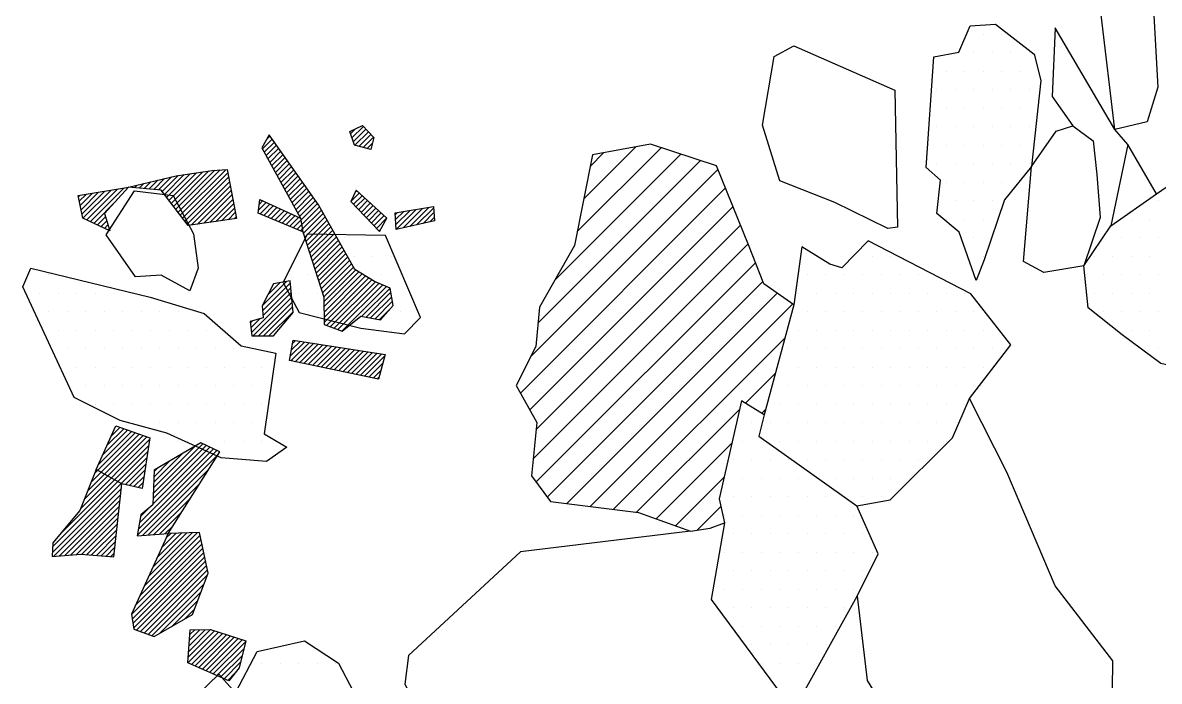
# Model space of a CAD drawing. Header units: metres. Extents: x -0.1 to 2, y -20.9 to -18.49.
# Drawn here: x -0.043 to 0.725, y -19.4 to -18.955 of the extents above; entities that cross this region are included whole.
import ezdxf

# ---------------------------------------------------------------- set-up
doc = ezdxf.new("R2010")
doc.units = ezdxf.units.M
doc.header["$LTSCALE"] = 25
doc.header["$MEASUREMENT"] = 0
doc.layers.get('0').update_dxf_attribs({"linetype": 'CONTINUOUS'})
for name, color, linetype in [('FEUER', 1, 'CONTINUOUS'), ('KNOCHEN', 2, 'CONTINUOUS'), ('KNOCHENSCHRAFF', 2, 'CONTINUOUS'), ('STEINE', 4, 'CONTINUOUS'), ('STEINESCHRAFF', 4, 'CONTINUOUS')]:
    doc.layers.add(name, color=color, linetype=linetype)

# ---------------------------------------------------------------- blocks, each defined once
blk = doc.blocks.new('*X21')
at = {"color": 0}
for p, q in [((1.153, -1924.653), (2.815, -1922.991)), ((1.436, -1924.016), (2.553, -1922.898)), ((1.719, -1923.379), (2.292, -1922.806)), ((2.002, -1922.742), (2.03, -1922.714)), ((-0.354, -1928.281), (4.292, -1923.635)), ((-0.115, -1927.688), (4.122, -1923.451)), ((0.125, -1927.095), (3.861, -1923.359)), ((0.365, -1926.501), (3.599, -1923.267)), ((0.604, -1925.908), (3.338, -1923.175)), ((0.869, -1925.289), (3.076, -1923.083)), ((-2.249, -1930.882), (4.171, -1924.463)), ((-1.764, -1930.044), (4.231, -1924.049)), ((3.542, -1929.688), (8.852, -1924.378)), ((3.617, -1929.259), (8.612, -1924.264)), ((4.528, -1927.995), (8.373, -1924.15)), ((4.543, -1927.626), (8.133, -1924.036)), ((4.558, -1927.258), (7.894, -1923.922)), ((4.573, -1926.889), (7.359, -1924.104)), ((4.588, -1926.521), (6.508, -1924.601)), ((-2.268, -1931.255), (4.11, -1924.877)), ((2.664, -1926.677), (4.05, -1925.291)), ((3.467, -1930.117), (8.923, -1924.66)), ((4.603, -1926.152), (5.656, -1925.099)), ((2.954, -1926.74), (3.989, -1925.705)), ((3.244, -1926.804), (3.928, -1926.12)), ((3.831, -1930.107), (8.309, -1925.628)), ((4.618, -1925.784), (4.805, -1925.596)), ((3.534, -1926.867), (3.868, -1926.534)), ((4.213, -1930.077), (7.694, -1926.596)), ((-2.176, -1931.517), (2.401, -1926.94)), ((-1.791, -1931.485), (2.357, -1927.337)), ((4.596, -1930.048), (7.08, -1927.564)), ((-1.406, -1931.454), (2.313, -1927.735)), ((-1.02, -1931.422), (2.269, -1928.132)), ((3.692, -1928.83), (4.262, -1928.261)), ((-0.635, -1931.39), (2.225, -1928.53)), ((-0.266, -1931.374), (2.181, -1928.927)), ((4.979, -1930.019), (6.466, -1928.532)), ((0.059, -1931.403), (2.138, -1929.325)), ((0.384, -1931.431), (2.094, -1929.722)), ((3.927, -1933.545), (7.55, -1929.922)), ((4.222, -1932.897), (7.187, -1929.932)), ((4.516, -1932.249), (6.824, -1929.942)), ((4.811, -1931.601), (6.461, -1929.951)), ((5.105, -1930.953), (6.097, -1929.961)), ((5.361, -1929.99), (5.851, -1929.5)), ((5.4, -1930.305), (5.734, -1929.971)), ((0.709, -1931.46), (2.05, -1930.119)), ((1.034, -1931.489), (2.006, -1930.517)), ((3.077, -1935.457), (7.845, -1930.688)), ((3.339, -1934.841), (7.785, -1930.395)), ((3.633, -1934.193), (7.724, -1930.102)), ((1.359, -1931.517), (1.962, -1930.914)), ((1.684, -1931.546), (1.918, -1931.312)), ((3.123, -1935.763), (7.906, -1930.981)), ((3.17, -1936.07), (7.967, -1931.274)), ((3.217, -1936.377), (8.027, -1931.567)), ((3.429, -1936.519), (8.088, -1931.86)), ((3.687, -1936.614), (8.148, -1932.153)), ((3.946, -1936.709), (8.209, -1932.446)), ((4.205, -1936.803), (8.2, -1932.808)), ((4.463, -1936.898), (7.985, -1933.377)), ((4.983, -1936.732), (7.769, -1933.946)), ((5.81, -1936.259), (7.554, -1934.515)), ((6.637, -1935.785), (7.339, -1935.084)), ((6.899, -1938.705), (8.954, -1936.65)), ((6.924, -1938.327), (8.686, -1936.565)), ((6.949, -1937.948), (8.417, -1936.48)), ((6.973, -1937.57), (8.062, -1936.482)), ((6.998, -1937.192), (7.708, -1936.483)), ((7.023, -1936.814), (7.353, -1936.484)), ((7.131, -1938.827), (9.223, -1936.735)), ((7.377, -1938.935), (9.492, -1936.82)), ((7.622, -1939.043), (9.76, -1936.905)), ((7.867, -1939.151), (10.029, -1936.989)), ((8.113, -1939.259), (10.298, -1937.074)), ((8.358, -1939.368), (10.566, -1937.159)), ((8.603, -1939.476), (10.802, -1937.277)), ((8.849, -1939.584), (10.686, -1937.747)), ((9.094, -1939.692), (10.57, -1938.216)), ((9.34, -1939.8), (10.454, -1938.686)), ((9.585, -1939.909), (10.07, -1939.423))]:
    blk.add_line(p, q, dxfattribs=at)
blk = doc.blocks.new('*X22')
at = {"color": 0}
for p, q in [((11.926, -1903.98), (12.588, -1903.318)), ((12.051, -1904.209), (12.734, -1903.526)), ((12.175, -1904.437), (12.88, -1903.733)), ((12.215, -1903.337), (12.442, -1903.111)), ((12.3, -1904.666), (13.026, -1903.941)), ((12.425, -1904.895), (13.172, -1904.148)), ((12.55, -1905.123), (13.318, -1904.356)), ((12.675, -1905.352), (13.464, -1904.564)), ((6.225, -1908.267), (9.08, -1905.411)), ((6.379, -1908.467), (9.454, -1905.391)), ((12.8, -1905.581), (13.61, -1904.771)), ((12.925, -1905.809), (13.756, -1904.979)), ((13.05, -1906.038), (13.902, -1905.186)), ((13.175, -1906.267), (14.048, -1905.394)), ((4.256, -1906.7), (4.855, -1906.101)), ((4.581, -1906.729), (5.321, -1905.989)), ((4.905, -1906.758), (5.787, -1905.877)), ((5.148, -1906.869), (6.235, -1905.782)), ((5.301, -1907.069), (6.65, -1905.72)), ((5.455, -1907.269), (7.066, -1905.658)), ((5.609, -1907.468), (7.481, -1905.596)), ((5.763, -1907.668), (7.896, -1905.535)), ((5.917, -1907.868), (8.312, -1905.473)), ((6.071, -1908.067), (8.707, -1905.431)), ((6.532, -1908.666), (9.589, -1905.609)), ((6.686, -1908.866), (9.645, -1905.907)), ((13.3, -1906.495), (14.194, -1905.601)), ((13.425, -1906.724), (14.34, -1905.809)), ((13.55, -1906.952), (14.486, -1906.017)), ((-0.328, -1908.102), (0.859, -1906.915)), ((-0.269, -1908.396), (1.283, -1906.844)), ((-0.198, -1908.679), (1.708, -1906.773)), ((0.043, -1908.792), (2.132, -1906.702)), ((0.284, -1908.905), (2.557, -1906.631)), ((2.959, -1906.583), (2.991, -1906.551)), ((3.283, -1906.612), (3.457, -1906.439)), ((3.607, -1906.642), (3.923, -1906.326)), ((3.932, -1906.671), (4.389, -1906.214)), ((6.84, -1909.066), (9.701, -1906.205)), ((7.131, -1909.128), (9.757, -1906.502)), ((7.544, -1909.069), (9.813, -1906.8)), ((13.674, -1907.181), (14.632, -1906.224)), ((13.799, -1907.41), (14.777, -1906.432)), ((13.924, -1907.638), (14.923, -1906.639)), ((14.049, -1907.867), (15.069, -1906.847)), ((18.202, -1906.897), (18.284, -1906.814)), ((-0.507, -1907.221), (-0.415, -1907.128)), ((-0.448, -1907.515), (0.01, -1907.057)), ((-0.388, -1907.809), (0.434, -1906.986)), ((0.525, -1909.017), (2.085, -1907.457)), ((7.957, -1909.01), (9.869, -1907.098)), ((8.37, -1908.95), (9.925, -1907.395)), ((8.782, -1908.891), (9.98, -1907.693)), ((11.664, -1908.131), (12.179, -1907.616)), ((11.707, -1907.734), (11.936, -1907.505)), ((14.006, -1909.325), (15.653, -1907.677)), ((14.174, -1908.096), (15.215, -1907.054)), ((14.299, -1908.324), (15.361, -1907.262)), ((14.424, -1908.553), (15.507, -1907.469)), ((17.9, -1907.551), (18.471, -1906.981)), ((18.073, -1907.732), (18.657, -1907.148)), ((18.246, -1907.913), (18.844, -1907.315)), ((18.419, -1908.094), (19.03, -1907.482)), ((18.592, -1908.274), (19.216, -1907.65)), ((9.195, -1908.832), (10.036, -1907.991)), ((9.608, -1908.773), (10.092, -1908.289)), ((11.765, -1908.383), (12.421, -1907.727)), ((12.014, -1908.488), (12.663, -1907.839)), ((12.263, -1908.592), (12.906, -1907.95)), ((12.512, -1908.697), (13.148, -1908.061)), ((12.761, -1908.802), (13.39, -1908.173)), ((13.01, -1908.906), (13.632, -1908.284)), ((13.259, -1909.011), (13.875, -1908.395)), ((14.255, -1909.429), (15.788, -1907.896)), ((14.504, -1909.534), (15.915, -1908.122)), ((14.685, -1909.706), (16.043, -1908.349)), ((18.764, -1908.455), (19.403, -1907.817)), ((18.937, -1908.636), (19.589, -1907.984)), ((19.11, -1908.817), (19.775, -1908.151)), ((19.283, -1908.998), (19.962, -1908.318)), ((19.455, -1909.178), (20.148, -1908.486)), ((20.91, -1908.431), (21.062, -1908.279)), ((20.926, -1908.768), (21.483, -1908.212)), ((20.942, -1909.106), (21.904, -1908.144)), ((20.984, -1909.418), (22.324, -1908.077)), ((21.436, -1909.319), (22.745, -1908.01)), ((21.889, -1909.22), (23.166, -1907.942)), ((22.341, -1909.121), (23.501, -1907.961)), ((22.794, -1909.022), (23.52, -1908.296)), ((0.765, -1909.13), (1.326, -1908.57)), ((1.006, -1909.243), (1.409, -1908.84)), ((1.247, -1909.356), (1.492, -1909.11)), ((10.021, -1908.713), (10.148, -1908.586)), ((13.508, -1909.115), (14.117, -1908.507)), ((13.757, -1909.22), (14.359, -1908.618)), ((14.771, -1909.973), (16.17, -1908.575)), ((14.858, -1910.24), (16.297, -1908.801)), ((14.945, -1910.507), (16.424, -1909.028)), ((15.032, -1910.774), (16.551, -1909.254)), ((19.628, -1909.359), (20.334, -1908.653)), ((23.246, -1908.923), (23.539, -1908.631)), ((1.487, -1909.469), (1.575, -1909.381)), ((15.118, -1911.04), (16.679, -1909.48)), ((15.205, -1911.307), (16.806, -1909.707)), ((15.292, -1911.574), (16.933, -1909.933)), ((19.801, -1909.54), (19.934, -1909.407)), ((15.379, -1911.841), (17.06, -1910.159)), ((15.465, -1912.108), (17.187, -1910.386)), ((15.552, -1912.374), (17.315, -1910.612)), ((15.639, -1912.641), (17.442, -1910.838)), ((15.726, -1912.908), (17.569, -1911.065)), ((15.812, -1913.175), (17.696, -1911.291)), ((15.899, -1913.442), (17.823, -1911.517)), ((15.986, -1913.709), (17.951, -1911.744)), ((16.073, -1913.975), (18.078, -1911.97)), ((16.087, -1914.314), (18.233, -1912.169)), ((16.088, -1914.667), (18.452, -1912.303)), ((11.916, -1914.597), (13.565, -1912.947)), ((11.938, -1914.928), (13.808, -1913.058)), ((12.281, -1913.878), (13.132, -1913.027)), ((16.089, -1915.019), (18.672, -1912.437)), ((16.09, -1915.372), (18.891, -1912.571)), ((16.091, -1915.724), (19.11, -1912.705)), ((16.258, -1915.911), (19.33, -1912.84)), ((16.516, -1916.007), (19.557, -1912.966)), ((16.774, -1916.103), (19.805, -1913.072)), ((11.183, -1916.39), (13.871, -1913.702)), ((11.959, -1915.26), (13.84, -1913.38)), ((12.654, -1913.151), (12.698, -1913.107)), ((17.031, -1916.199), (20.053, -1913.177)), ((17.289, -1916.294), (20.301, -1913.283)), ((18.643, -1915.294), (20.549, -1913.388)), ((18.941, -1915.35), (20.613, -1913.678)), ((11.3, -1916.627), (13.903, -1914.024)), ((11.654, -1916.626), (13.935, -1914.345)), ((19.238, -1915.406), (20.666, -1913.978)), ((19.535, -1915.462), (20.719, -1914.279)), ((12.009, -1916.625), (13.966, -1914.667)), ((12.364, -1916.624), (13.998, -1914.989)), ((19.833, -1915.519), (20.621, -1914.73)), ((11.114, -1915.752), (11.248, -1915.618)), ((11.149, -1916.071), (11.751, -1915.468)), ((13.812, -1918.004), (14.775, -1917.041)), ((13.851, -1918.318), (15.081, -1917.088)), ((13.891, -1917.571), (14.468, -1916.994)), ((13.969, -1917.139), (14.161, -1916.947)), ((14.144, -1918.379), (15.388, -1917.135)), ((14.436, -1918.44), (15.695, -1917.182)), ((14.729, -1918.501), (16.001, -1917.228)), ((15.021, -1918.562), (16.308, -1917.275)), ((15.314, -1918.624), (16.615, -1917.322)), ((15.606, -1918.685), (16.922, -1917.369)), ((15.899, -1918.746), (17.228, -1917.416)), ((16.191, -1918.807), (17.535, -1917.463)), ((16.483, -1918.868), (17.842, -1917.51)), ((16.776, -1918.929), (18.148, -1917.556)), ((17.068, -1918.99), (18.455, -1917.603)), ((17.361, -1919.051), (18.762, -1917.65)), ((17.653, -1919.112), (19.069, -1917.697)), ((17.946, -1919.173), (19.375, -1917.744)), ((18.238, -1919.234), (19.682, -1917.791)), ((18.531, -1919.295), (19.989, -1917.837)), ((18.823, -1919.356), (20.187, -1917.993)), ((19.116, -1919.417), (20.057, -1918.477)), ((19.408, -1919.478), (19.926, -1918.961)), ((19.701, -1919.54), (19.796, -1919.445))]:
    blk.add_line(p, q, dxfattribs=at)
blk = doc.blocks.new('*X23')
at = {"color": 0}
for p, q in [((17.886, -1902.97), (18.221, -1902.634)), ((17.975, -1903.235), (18.748, -1902.461)), ((18.064, -1903.499), (18.92, -1902.643)), ((18.175, -1903.742), (19.091, -1902.825)), ((18.453, -1903.817), (19.263, -1903.007)), ((18.732, -1903.892), (19.434, -1903.189)), ((19.01, -1903.967), (19.368, -1903.609))]:
    blk.add_line(p, q, dxfattribs=at)
blk = doc.blocks.new('*X24')
at = {"color": 0}
for p, q in [((33.639, -1907.37), (37.152, -1903.856)), ((31.678, -1912.865), (40.198, -1904.345)), ((33.205, -1909.571), (38.865, -1903.91)), ((34.072, -1905.168), (34.983, -1904.257)), ((30.049, -1918.03), (42.714, -1905.365)), ((30.54, -1915.771), (41.531, -1904.78)), ((29.359, -1920.488), (43.222, -1906.624)), ((29.99, -1921.625), (43.731, -1907.884)), ((30.413, -1922.969), (44.239, -1909.144)), ((30.226, -1924.924), (44.747, -1910.403)), ((30.42, -1926.498), (45.242, -1911.676)), ((31.171, -1927.514), (45.736, -1912.95)), ((32.502, -1927.952), (46.707, -1913.746)), ((34.073, -1928.149), (47.75, -1914.472)), ((35.644, -1928.345), (47.24, -1916.749)), ((44.575, -1921.182), (46.584, -1919.173)), ((37.215, -1928.542), (44.164, -1921.593)), ((45.66, -1921.865), (45.927, -1921.597)), ((38.539, -1928.986), (43.643, -1923.882)), ((39.839, -1929.453), (43.122, -1926.171)), ((41.31, -1929.75), (42.907, -1928.153))]:
    blk.add_line(p, q, dxfattribs=at)
blk = doc.blocks.new('*X29')
at = {"color": 0}
for p, q in [((60.625, -1896.25), (60.625, -1896.25)), ((61.875, -1896.25), (61.875, -1896.25)), ((58.75, -1897.5), (58.75, -1897.5)), ((60, -1897.5), (60, -1897.5)), ((61.25, -1897.5), (61.25, -1897.5)), ((62.5, -1897.5), (62.5, -1897.5)), ((63.75, -1897.5), (63.75, -1897.5)), ((58.125, -1898.75), (58.125, -1898.75)), ((59.375, -1898.75), (59.375, -1898.75)), ((60.625, -1898.75), (60.625, -1898.75)), ((61.875, -1898.75), (61.875, -1898.75)), ((63.125, -1898.75), (63.125, -1898.75)), ((57.5, -1900), (57.5, -1900)), ((58.75, -1900), (58.75, -1900)), ((60, -1900), (60, -1900)), ((61.25, -1900), (61.25, -1900)), ((62.5, -1900), (62.5, -1900)), ((63.75, -1900), (63.75, -1900)), ((58.125, -1901.25), (58.125, -1901.25)), ((59.375, -1901.25), (59.375, -1901.25)), ((60.625, -1901.25), (60.625, -1901.25)), ((61.875, -1901.25), (61.875, -1901.25)), ((63.125, -1901.25), (63.125, -1901.25)), ((57.5, -1902.5), (57.5, -1902.5)), ((58.75, -1902.5), (58.75, -1902.5)), ((60, -1902.5), (60, -1902.5)), ((61.25, -1902.5), (61.25, -1902.5)), ((62.5, -1902.5), (62.5, -1902.5)), ((63.75, -1902.5), (63.75, -1902.5)), ((58.125, -1903.75), (58.125, -1903.75)), ((59.375, -1903.75), (59.375, -1903.75)), ((60.625, -1903.75), (60.625, -1903.75)), ((61.875, -1903.75), (61.875, -1903.75)), ((63.125, -1903.75), (63.125, -1903.75)), ((57.5, -1905), (57.5, -1905)), ((58.75, -1905), (58.75, -1905)), ((60, -1905), (60, -1905)), ((61.25, -1905), (61.25, -1905)), ((62.5, -1905), (62.5, -1905)), ((63.75, -1905), (63.75, -1905)), ((58.125, -1906.25), (58.125, -1906.25)), ((59.375, -1906.25), (59.375, -1906.25)), ((60.625, -1906.25), (60.625, -1906.25)), ((61.875, -1906.25), (61.875, -1906.25)), ((58.75, -1907.5), (58.75, -1907.5)), ((60, -1907.5), (60, -1907.5)), ((61.25, -1907.5), (61.25, -1907.5)), ((72.5, -1907.5), (72.5, -1907.5)), ((58.125, -1908.75), (58.125, -1908.75)), ((59.375, -1908.75), (59.375, -1908.75)), ((60.625, -1908.75), (60.625, -1908.75)), ((70.625, -1908.75), (70.625, -1908.75)), ((71.875, -1908.75), (71.875, -1908.75)), ((15, -1910), (15, -1910)), ((16.25, -1910), (16.25, -1910)), ((17.5, -1910), (17.5, -1910)), ((18.75, -1910), (18.75, -1910)), ((20, -1910), (20, -1910)), ((60, -1910), (60, -1910)), ((68.75, -1910), (68.75, -1910)), ((70, -1910), (70, -1910)), ((71.25, -1910), (71.25, -1910)), ((72.5, -1910), (72.5, -1910)), ((14.375, -1911.25), (14.375, -1911.25)), ((15.625, -1911.25), (15.625, -1911.25)), ((16.875, -1911.25), (16.875, -1911.25)), ((18.125, -1911.25), (18.125, -1911.25)), ((19.375, -1911.25), (19.375, -1911.25)), ((20.625, -1911.25), (20.625, -1911.25)), ((49.375, -1911.25), (49.375, -1911.25)), ((51.875, -1911.25), (51.875, -1911.25)), ((53.125, -1911.25), (53.125, -1911.25)), ((54.375, -1911.25), (54.375, -1911.25)), ((60.625, -1911.25), (60.625, -1911.25)), ((68.125, -1911.25), (68.125, -1911.25)), ((69.375, -1911.25), (69.375, -1911.25)), ((70.625, -1911.25), (70.625, -1911.25)), ((71.875, -1911.25), (71.875, -1911.25)), ((-3.75, -1912.5), (-3.75, -1912.5)), ((-2.5, -1912.5), (-2.5, -1912.5)), ((13.75, -1912.5), (13.75, -1912.5)), ((15, -1912.5), (15, -1912.5)), ((16.25, -1912.5), (16.25, -1912.5)), ((17.5, -1912.5), (17.5, -1912.5)), ((18.75, -1912.5), (18.75, -1912.5)), ((20, -1912.5), (20, -1912.5)), ((21.25, -1912.5), (21.25, -1912.5)), ((48.75, -1912.5), (48.75, -1912.5)), ((50, -1912.5), (50, -1912.5)), ((51.25, -1912.5), (51.25, -1912.5)), ((52.5, -1912.5), (52.5, -1912.5)), ((53.75, -1912.5), (53.75, -1912.5)), ((55, -1912.5), (55, -1912.5)), ((56.25, -1912.5), (56.25, -1912.5)), ((67.5, -1912.5), (67.5, -1912.5)), ((68.75, -1912.5), (68.75, -1912.5)), ((70, -1912.5), (70, -1912.5)), ((71.25, -1912.5), (71.25, -1912.5)), ((72.5, -1912.5), (72.5, -1912.5)), ((-3.125, -1913.75), (-3.125, -1913.75)), ((-1.875, -1913.75), (-1.875, -1913.75)), ((-0.625, -1913.75), (-0.625, -1913.75)), ((0.625, -1913.75), (0.625, -1913.75)), ((1.875, -1913.75), (1.875, -1913.75)), ((3.125, -1913.75), (3.125, -1913.75)), ((14.375, -1913.75), (14.375, -1913.75)), ((15.625, -1913.75), (15.625, -1913.75)), ((16.875, -1913.75), (16.875, -1913.75)), ((18.125, -1913.75), (18.125, -1913.75)), ((19.375, -1913.75), (19.375, -1913.75)), ((20.625, -1913.75), (20.625, -1913.75)), ((21.875, -1913.75), (21.875, -1913.75)), ((48.125, -1913.75), (48.125, -1913.75)), ((49.375, -1913.75), (49.375, -1913.75)), ((50.625, -1913.75), (50.625, -1913.75)), ((51.875, -1913.75), (51.875, -1913.75)), ((53.125, -1913.75), (53.125, -1913.75)), ((54.375, -1913.75), (54.375, -1913.75)), ((55.625, -1913.75), (55.625, -1913.75)), ((56.875, -1913.75), (56.875, -1913.75)), ((58.125, -1913.75), (58.125, -1913.75)), ((59.375, -1913.75), (59.375, -1913.75)), ((68.125, -1913.75), (68.125, -1913.75)), ((69.375, -1913.75), (69.375, -1913.75)), ((70.625, -1913.75), (70.625, -1913.75)), ((71.875, -1913.75), (71.875, -1913.75)), ((-2.5, -1915), (-2.5, -1915)), ((-1.25, -1915), (-1.25, -1915)), ((0, -1915), (0, -1915)), ((1.25, -1915), (1.25, -1915)), ((2.5, -1915), (2.5, -1915)), ((3.75, -1915), (3.75, -1915)), ((5, -1915), (5, -1915)), ((6.25, -1915), (6.25, -1915)), ((7.5, -1915), (7.5, -1915)), ((15, -1915), (15, -1915)), ((16.25, -1915), (16.25, -1915)), ((17.5, -1915), (17.5, -1915)), ((18.75, -1915), (18.75, -1915)), ((20, -1915), (20, -1915)), ((21.25, -1915), (21.25, -1915)), ((48.75, -1915), (48.75, -1915)), ((50, -1915), (50, -1915)), ((51.25, -1915), (51.25, -1915)), ((52.5, -1915), (52.5, -1915)), ((53.75, -1915), (53.75, -1915)), ((55, -1915), (55, -1915)), ((56.25, -1915), (56.25, -1915)), ((57.5, -1915), (57.5, -1915)), ((58.75, -1915), (58.75, -1915)), ((60, -1915), (60, -1915)), ((68.75, -1915), (68.75, -1915)), ((70, -1915), (70, -1915)), ((71.25, -1915), (71.25, -1915)), ((72.5, -1915), (72.5, -1915)), ((-1.875, -1916.25), (-1.875, -1916.25)), ((-0.625, -1916.25), (-0.625, -1916.25)), ((0.625, -1916.25), (0.625, -1916.25)), ((1.875, -1916.25), (1.875, -1916.25)), ((3.125, -1916.25), (3.125, -1916.25)), ((4.375, -1916.25), (4.375, -1916.25)), ((5.625, -1916.25), (5.625, -1916.25)), ((6.875, -1916.25), (6.875, -1916.25)), ((8.125, -1916.25), (8.125, -1916.25)), ((20.625, -1916.25), (20.625, -1916.25)), ((48.125, -1916.25), (48.125, -1916.25)), ((49.375, -1916.25), (49.375, -1916.25)), ((50.625, -1916.25), (50.625, -1916.25)), ((51.875, -1916.25), (51.875, -1916.25)), ((53.125, -1916.25), (53.125, -1916.25)), ((54.375, -1916.25), (54.375, -1916.25)), ((55.625, -1916.25), (55.625, -1916.25)), ((56.875, -1916.25), (56.875, -1916.25)), ((58.125, -1916.25), (58.125, -1916.25)), ((59.375, -1916.25), (59.375, -1916.25)), ((60.625, -1916.25), (60.625, -1916.25)), ((70.625, -1916.25), (70.625, -1916.25)), ((71.875, -1916.25), (71.875, -1916.25)), ((-1.25, -1917.5), (-1.25, -1917.5)), ((0, -1917.5), (0, -1917.5)), ((1.25, -1917.5), (1.25, -1917.5)), ((2.5, -1917.5), (2.5, -1917.5)), ((3.75, -1917.5), (3.75, -1917.5)), ((5, -1917.5), (5, -1917.5)), ((6.25, -1917.5), (6.25, -1917.5)), ((7.5, -1917.5), (7.5, -1917.5)), ((8.75, -1917.5), (8.75, -1917.5)), ((10, -1917.5), (10, -1917.5)), ((11.25, -1917.5), (11.25, -1917.5)), ((47.5, -1917.5), (47.5, -1917.5)), ((48.75, -1917.5), (48.75, -1917.5)), ((50, -1917.5), (50, -1917.5)), ((51.25, -1917.5), (51.25, -1917.5)), ((52.5, -1917.5), (52.5, -1917.5)), ((53.75, -1917.5), (53.75, -1917.5)), ((55, -1917.5), (55, -1917.5)), ((56.25, -1917.5), (56.25, -1917.5)), ((57.5, -1917.5), (57.5, -1917.5)), ((58.75, -1917.5), (58.75, -1917.5)), ((60, -1917.5), (60, -1917.5)), ((61.25, -1917.5), (61.25, -1917.5)), ((72.5, -1917.5), (72.5, -1917.5)), ((-0.625, -1918.75), (-0.625, -1918.75)), ((0.625, -1918.75), (0.625, -1918.75)), ((1.875, -1918.75), (1.875, -1918.75)), ((3.125, -1918.75), (3.125, -1918.75)), ((4.375, -1918.75), (4.375, -1918.75)), ((5.625, -1918.75), (5.625, -1918.75)), ((6.875, -1918.75), (6.875, -1918.75)), ((8.125, -1918.75), (8.125, -1918.75)), ((9.375, -1918.75), (9.375, -1918.75)), ((10.625, -1918.75), (10.625, -1918.75)), ((11.875, -1918.75), (11.875, -1918.75)), ((46.875, -1918.75), (46.875, -1918.75)), ((48.125, -1918.75), (48.125, -1918.75)), ((49.375, -1918.75), (49.375, -1918.75)), ((50.625, -1918.75), (50.625, -1918.75)), ((51.875, -1918.75), (51.875, -1918.75)), ((53.125, -1918.75), (53.125, -1918.75)), ((54.375, -1918.75), (54.375, -1918.75)), ((55.625, -1918.75), (55.625, -1918.75)), ((56.875, -1918.75), (56.875, -1918.75)), ((58.125, -1918.75), (58.125, -1918.75)), ((59.375, -1918.75), (59.375, -1918.75)), ((60.625, -1918.75), (60.625, -1918.75)), ((0, -1920), (0, -1920)), ((1.25, -1920), (1.25, -1920)), ((2.5, -1920), (2.5, -1920)), ((3.75, -1920), (3.75, -1920)), ((5, -1920), (5, -1920)), ((6.25, -1920), (6.25, -1920)), ((7.5, -1920), (7.5, -1920)), ((8.75, -1920), (8.75, -1920)), ((10, -1920), (10, -1920)), ((11.25, -1920), (11.25, -1920)), ((12.5, -1920), (12.5, -1920)), ((47.5, -1920), (47.5, -1920)), ((48.75, -1920), (48.75, -1920)), ((50, -1920), (50, -1920)), ((51.25, -1920), (51.25, -1920)), ((52.5, -1920), (52.5, -1920)), ((53.75, -1920), (53.75, -1920)), ((55, -1920), (55, -1920)), ((56.25, -1920), (56.25, -1920)), ((57.5, -1920), (57.5, -1920)), ((58.75, -1920), (58.75, -1920)), ((60, -1920), (60, -1920)), ((0.625, -1921.25), (0.625, -1921.25)), ((1.875, -1921.25), (1.875, -1921.25)), ((3.125, -1921.25), (3.125, -1921.25)), ((4.375, -1921.25), (4.375, -1921.25)), ((5.625, -1921.25), (5.625, -1921.25)), ((6.875, -1921.25), (6.875, -1921.25)), ((8.125, -1921.25), (8.125, -1921.25)), ((9.375, -1921.25), (9.375, -1921.25)), ((10.625, -1921.25), (10.625, -1921.25)), ((11.875, -1921.25), (11.875, -1921.25)), ((44.375, -1921.25), (44.375, -1921.25)), ((46.875, -1921.25), (46.875, -1921.25)), ((48.125, -1921.25), (48.125, -1921.25)), ((49.375, -1921.25), (49.375, -1921.25)), ((50.625, -1921.25), (50.625, -1921.25)), ((51.875, -1921.25), (51.875, -1921.25)), ((53.125, -1921.25), (53.125, -1921.25)), ((54.375, -1921.25), (54.375, -1921.25)), ((55.625, -1921.25), (55.625, -1921.25)), ((56.875, -1921.25), (56.875, -1921.25)), ((58.125, -1921.25), (58.125, -1921.25)), ((59.375, -1921.25), (59.375, -1921.25)), ((3.75, -1922.5), (3.75, -1922.5)), ((5, -1922.5), (5, -1922.5)), ((6.25, -1922.5), (6.25, -1922.5)), ((7.5, -1922.5), (7.5, -1922.5)), ((8.75, -1922.5), (8.75, -1922.5)), ((10, -1922.5), (10, -1922.5)), ((11.25, -1922.5), (11.25, -1922.5)), ((45, -1922.5), (45, -1922.5)), ((46.25, -1922.5), (46.25, -1922.5)), ((47.5, -1922.5), (47.5, -1922.5)), ((48.75, -1922.5), (48.75, -1922.5)), ((50, -1922.5), (50, -1922.5)), ((51.25, -1922.5), (51.25, -1922.5)), ((52.5, -1922.5), (52.5, -1922.5)), ((53.75, -1922.5), (53.75, -1922.5)), ((55, -1922.5), (55, -1922.5)), ((56.25, -1922.5), (56.25, -1922.5)), ((57.5, -1922.5), (57.5, -1922.5)), ((58.75, -1922.5), (58.75, -1922.5)), ((6.875, -1923.75), (6.875, -1923.75)), ((8.125, -1923.75), (8.125, -1923.75)), ((9.375, -1923.75), (9.375, -1923.75)), ((10.625, -1923.75), (10.625, -1923.75)), ((11.875, -1923.75), (11.875, -1923.75)), ((44.375, -1923.75), (44.375, -1923.75)), ((45.625, -1923.75), (45.625, -1923.75)), ((46.875, -1923.75), (46.875, -1923.75)), ((48.125, -1923.75), (48.125, -1923.75)), ((49.375, -1923.75), (49.375, -1923.75)), ((50.625, -1923.75), (50.625, -1923.75)), ((51.875, -1923.75), (51.875, -1923.75)), ((53.125, -1923.75), (53.125, -1923.75)), ((54.375, -1923.75), (54.375, -1923.75)), ((55.625, -1923.75), (55.625, -1923.75)), ((56.875, -1923.75), (56.875, -1923.75)), ((58.125, -1923.75), (58.125, -1923.75)), ((11.25, -1925), (11.25, -1925)), ((43.75, -1925), (43.75, -1925)), ((45, -1925), (45, -1925)), ((46.25, -1925), (46.25, -1925)), ((47.5, -1925), (47.5, -1925)), ((48.75, -1925), (48.75, -1925)), ((50, -1925), (50, -1925)), ((51.25, -1925), (51.25, -1925)), ((52.5, -1925), (52.5, -1925)), ((53.75, -1925), (53.75, -1925)), ((55, -1925), (55, -1925)), ((56.25, -1925), (56.25, -1925)), ((43.125, -1926.25), (43.125, -1926.25)), ((44.375, -1926.25), (44.375, -1926.25)), ((45.625, -1926.25), (45.625, -1926.25)), ((46.875, -1926.25), (46.875, -1926.25)), ((48.125, -1926.25), (48.125, -1926.25)), ((49.375, -1926.25), (49.375, -1926.25)), ((50.625, -1926.25), (50.625, -1926.25)), ((51.875, -1926.25), (51.875, -1926.25)), ((53.125, -1926.25), (53.125, -1926.25)), ((54.375, -1926.25), (54.375, -1926.25)), ((55.625, -1926.25), (55.625, -1926.25)), ((43.75, -1927.5), (43.75, -1927.5)), ((45, -1927.5), (45, -1927.5)), ((46.25, -1927.5), (46.25, -1927.5)), ((47.5, -1927.5), (47.5, -1927.5)), ((48.75, -1927.5), (48.75, -1927.5)), ((50, -1927.5), (50, -1927.5)), ((51.25, -1927.5), (51.25, -1927.5)), ((52.5, -1927.5), (52.5, -1927.5)), ((53.75, -1927.5), (53.75, -1927.5)), ((43.125, -1928.75), (43.125, -1928.75)), ((44.375, -1928.75), (44.375, -1928.75)), ((45.625, -1928.75), (45.625, -1928.75)), ((46.875, -1928.75), (46.875, -1928.75)), ((48.125, -1928.75), (48.125, -1928.75)), ((49.375, -1928.75), (49.375, -1928.75)), ((50.625, -1928.75), (50.625, -1928.75)), ((51.875, -1928.75), (51.875, -1928.75)), ((43.75, -1930), (43.75, -1930)), ((45, -1930), (45, -1930)), ((46.25, -1930), (46.25, -1930)), ((47.5, -1930), (47.5, -1930)), ((48.75, -1930), (48.75, -1930)), ((50, -1930), (50, -1930)), ((51.25, -1930), (51.25, -1930)), ((52.5, -1930), (52.5, -1930)), ((43.125, -1931.25), (43.125, -1931.25)), ((44.375, -1931.25), (44.375, -1931.25)), ((45.625, -1931.25), (45.625, -1931.25)), ((46.875, -1931.25), (46.875, -1931.25)), ((48.125, -1931.25), (48.125, -1931.25)), ((49.375, -1931.25), (49.375, -1931.25)), ((50.625, -1931.25), (50.625, -1931.25)), ((51.875, -1931.25), (51.875, -1931.25)), ((53.125, -1931.25), (53.125, -1931.25)), ((43.75, -1932.5), (43.75, -1932.5)), ((45, -1932.5), (45, -1932.5)), ((46.25, -1932.5), (46.25, -1932.5)), ((47.5, -1932.5), (47.5, -1932.5)), ((48.75, -1932.5), (48.75, -1932.5)), ((50, -1932.5), (50, -1932.5)), ((51.25, -1932.5), (51.25, -1932.5)), ((52.5, -1932.5), (52.5, -1932.5)), ((43.125, -1933.75), (43.125, -1933.75)), ((44.375, -1933.75), (44.375, -1933.75)), ((45.625, -1933.75), (45.625, -1933.75)), ((46.875, -1933.75), (46.875, -1933.75)), ((48.125, -1933.75), (48.125, -1933.75)), ((49.375, -1933.75), (49.375, -1933.75)), ((50.625, -1933.75), (50.625, -1933.75)), ((51.875, -1933.75), (51.875, -1933.75)), ((43.75, -1935), (43.75, -1935)), ((45, -1935), (45, -1935)), ((46.25, -1935), (46.25, -1935)), ((47.5, -1935), (47.5, -1935)), ((48.75, -1935), (48.75, -1935)), ((50, -1935), (50, -1935)), ((51.25, -1935), (51.25, -1935)), ((44.375, -1936.25), (44.375, -1936.25)), ((45.625, -1936.25), (45.625, -1936.25)), ((46.875, -1936.25), (46.875, -1936.25)), ((48.125, -1936.25), (48.125, -1936.25)), ((49.375, -1936.25), (49.375, -1936.25)), ((50.625, -1936.25), (50.625, -1936.25)), ((13.75, -1937.5), (13.75, -1937.5)), ((15, -1937.5), (15, -1937.5)), ((45, -1937.5), (45, -1937.5)), ((46.25, -1937.5), (46.25, -1937.5)), ((47.5, -1937.5), (47.5, -1937.5)), ((48.75, -1937.5), (48.75, -1937.5)), ((50, -1937.5), (50, -1937.5)), ((11.875, -1938.75), (11.875, -1938.75)), ((13.125, -1938.75), (13.125, -1938.75)), ((14.375, -1938.75), (14.375, -1938.75)), ((15.625, -1938.75), (15.625, -1938.75)), ((16.875, -1938.75), (16.875, -1938.75)), ((45.625, -1938.75), (45.625, -1938.75)), ((46.875, -1938.75), (46.875, -1938.75)), ((48.125, -1938.75), (48.125, -1938.75)), ((49.375, -1938.75), (49.375, -1938.75))]:
    blk.add_line(p, q, dxfattribs=at)

msp = doc.modelspace()

# ---------------------------------------------------------------- linework, layer by layer
at = {"layer": 'KNOCHEN'}
for points in [[(0.11884, -19.03904), (0.14493, -19.08679), (0.14648, -19.09595), (0.16086, -19.14018), (0.16092, -19.15849), (0.17314, -19.16304), (0.18583, -19.15282), (0.19907, -19.15533), (0.20769, -19.14563), (0.20562, -19.13394), (0.19492, -19.12939), (0.18167, -19.12129), (0.15712, -19.0776), (0.1239, -19.03037), (0.11884, -19.03904)], [(0.19263, -19.04035), (0.18142, -19.03733), (0.17834, -19.02818), (0.18698, -19.02408), (0.19464, -19.0322), (0.19263, -19.04035)], [(0.01622, -19.09532), (-0.00213, -19.08672), (-0.00522, -19.07146), (0.02885, -19.06576), (0.06089, -19.05804), (0.0853, -19.0544), (0.09548, -19.05386), (0.10168, -19.08692), (0.06913, -19.0916), (0.05074, -19.06774), (0.02885, -19.06576), (0.01262, -19.08362), (0.01622, -19.09532)], [(0.19839, -19.0958), (0.20345, -19.08662), (0.18253, -19.06786), (0.17899, -19.0755), (0.19839, -19.0958)], [(0.14648, -19.09595), (0.11643, -19.08332), (0.11742, -19.07415), (0.14493, -19.08679)], [(0.20958, -19.09424), (0.20904, -19.08304), (0.23497, -19.0789), (0.23551, -19.08856), (0.20958, -19.09424)], [(0.11969, -19.15404), (0.11104, -19.15661), (0.11209, -19.16627), (0.12685, -19.16623), (0.14003, -19.15041), (0.13793, -19.12905), (0.12674, -19.13112), (0.11915, -19.1459), (0.11969, -19.15404)], [(0.13758, -19.18299), (0.14009, -19.16924), (0.20219, -19.17873), (0.19766, -19.19553), (0.13758, -19.18299)], [(0.00703, -19.25665), (0.02017, -19.2271), (0.04309, -19.23517), (0.0381, -19.26928), (0.02435, -19.26626), (0.00703, -19.25665)], [(0.0777, -19.23863), (0.04621, -19.25704), (0.04526, -19.28045), (0.03714, -19.28709), (0.03464, -19.30134), (0.05549, -19.29976), (0.09044, -19.2447), (0.0777, -19.23863)], [(0.00703, -19.25665), (-0.00409, -19.28416), (-0.02234, -19.30609), (-0.02282, -19.31525), (-0.00349, -19.31367), (0.0189, -19.31564), (0.02435, -19.26626)], [(0.05549, -19.29976), (0.03072, -19.35428), (0.03228, -19.36445), (0.04603, -19.3695), (0.07194, -19.35466), (0.08254, -19.32665), (0.07686, -19.29918), (0.05549, -19.29976)], [(0.10812, -19.37237), (0.10359, -19.3907), (0.0965, -19.39937), (0.06898, -19.38724), (0.07044, -19.36485), (0.08418, -19.3648), (0.10812, -19.37237)]]:
    msp.add_lwpolyline(points, dxfattribs=at)
at = {"layer": 'STEINE'}
for points in [[(0.69533, -19.02665), (0.68594, -18.94933), (0.68834, -18.9015), (0.70308, -18.89484), (0.71737, -18.90752), (0.72156, -18.94974), (0.72425, -18.99807), (0.71719, -19.0215), (0.69533, -19.02665)], [(0.63892, -19.05175), (0.62067, -19.07419), (0.60705, -19.11494), (0.60149, -19.1287), (0.5902, -19.09617), (0.5749, -19.08349), (0.57738, -19.06109), (0.56768, -19.05247), (0.57306, -18.97765), (0.58984, -18.97455), (0.59742, -18.95672), (0.61472, -18.95565), (0.64073, -18.97593), (0.64536, -18.99372), (0.63892, -19.05175)], [(0.70401, -19.0368), (0.69533, -19.02665), (0.65493, -18.95808), (0.65303, -19.00439), (0.66683, -19.02419)], [(0.54185, -19.09376), (0.50618, -19.07606), (0.46899, -19.06141), (0.45718, -19.02379), (0.46518, -18.97746), (0.47839, -18.9703), (0.54667, -19.00012), (0.54847, -19.09273), (0.54185, -19.09376)], [(0.67423, -19.11882), (0.64727, -19.12347), (0.63351, -19.11588), (0.63892, -19.05175), (0.65564, -19.02779), (0.66683, -19.02419), (0.68059, -19.03433), (0.68321, -19.05722), (0.68533, -19.08622), (0.67423, -19.11882)], [(0.4784, -19.14534), (0.458, -19.13116), (0.44775, -19.10473), (0.42622, -19.05136), (0.3814, -19.03674), (0.34224, -19.04398), (0.33021, -19.10507), (0.30641, -19.14687), (0.30395, -19.17334), (0.2908, -19.19984), (0.30461, -19.22473), (0.30115, -19.26087), (0.31393, -19.27813), (0.37348, -19.28559), (0.40863, -19.29821), (0.42185, -19.29613), (0.43151, -19.29254)], [(0.72344, -19.07033), (0.70401, -19.0368), (0.69247, -19.09179)], [(0.80021, -19.0472), (0.81093, -19.05684), (0.82441, -19.14432), (0.82501, -19.17384), (0.80269, -19.19629), (0.78791, -19.18921), (0.75841, -19.19235), (0.72633, -19.18481), (0.70032, -19.16555), (0.67737, -19.1473), (0.67423, -19.11882), (0.69247, -19.09179), (0.72344, -19.07033), (0.75747, -19.04682), (0.77681, -19.04829), (0.80021, -19.0472)], [(0.07028, -19.13586), (0.05091, -19.12523), (0.03361, -19.1263), (0.01368, -19.09787), (0.03293, -19.0683), (0.05889, -19.07127), (0.07271, -19.09718), (0.07583, -19.12058), (0.07028, -19.13586)], [(0.14954, -19.09747), (0.13336, -19.13008), (0.1441, -19.1504), (0.18586, -19.16096), (0.21538, -19.16495), (0.22604, -19.15372), (0.20247, -19.09833), (0.14954, -19.09747)], [(0.45827, -19.2197), (0.45475, -19.23395), (0.52104, -19.28108), (0.54341, -19.27694), (0.58552, -19.2351), (0.59715, -19.2086), (0.62503, -19.17239), (0.59796, -19.13787), (0.52865, -19.10194), (0.51089, -19.12032), (0.50274, -19.1178), (0.48388, -19.10615), (0.4784, -19.14534), (0.45827, -19.2197)], [(0.12043, -19.2324), (0.13572, -19.24151), (0.12201, -19.25122), (0.09147, -19.24877), (0.05478, -19.23208), (0.02321, -19.22352), (-0.00788, -19.20784), (-0.0427, -19.13314), (-0.03714, -19.12041), (0.04332, -19.14001), (0.07999, -19.1511), (0.10499, -19.17291), (0.12841, -19.17793), (0.12043, -19.2324)], [(0.45827, -19.2197), (0.44297, -19.21007), (0.4279, -19.27627), (0.43151, -19.29254), (0.42251, -19.34447), (0.47819, -19.41962), (0.52122, -19.34214), (0.53538, -19.31361), (0.52104, -19.28108)], [(0.52122, -19.34214), (0.528, -19.39911), (0.54232, -19.42248), (0.55152, -19.43874), (0.58869, -19.44473), (0.62288, -19.47974), (0.65302, -19.51934), (0.68408, -19.52587), (0.69266, -19.50294), (0.69384, -19.3859), (0.65502, -19.33513), (0.62223, -19.25839), (0.59715, -19.2086)], [(0.40863, -19.29821), (0.29367, -19.31228), (0.21806, -19.38222), (0.21557, -19.40156), (0.26469, -19.49148), (0.28223, -19.57234), (0.31132, -19.6038), (0.32376, -19.68111), (0.34163, -19.70141), (0.37012, -19.69878), (0.39448, -19.67581)], [(0.07515, -19.4091), (0.08987, -19.39481), (0.1011, -19.4075), (0.11577, -19.37947), (0.14781, -19.37225), (0.17075, -19.38745), (0.21783, -19.47737), (0.2505, -19.51188), (0.25409, -19.52205), (0.17943, -19.56806), (0.1524, -19.54677), (0.13303, -19.53818), (0.08516, -19.52255), (0.06884, -19.51038), (0.0779, -19.47779), (0.07515, -19.4091)]]:
    msp.add_lwpolyline(points, dxfattribs=at)

# ---------------------------------------------------------------- block references
at = {"layer": 'FEUER', "xscale": 0.01, "yscale": 0.01, "zscale": 0.01}
msp.add_blockref('*X24', (0, 0), dxfattribs=at)
at = {"layer": 'KNOCHENSCHRAFF', "xscale": 0.01, "yscale": 0.01, "zscale": 0.01}
for name in ['*X23', '*X22', '*X21']:
    msp.add_blockref(name, (0, 0), dxfattribs=at)
at = {"layer": 'STEINESCHRAFF', "xscale": 0.01, "yscale": 0.01, "zscale": 0.01}
msp.add_blockref('*X29', (0, 0), dxfattribs=at)

doc.saveas('drawing.dxf')
